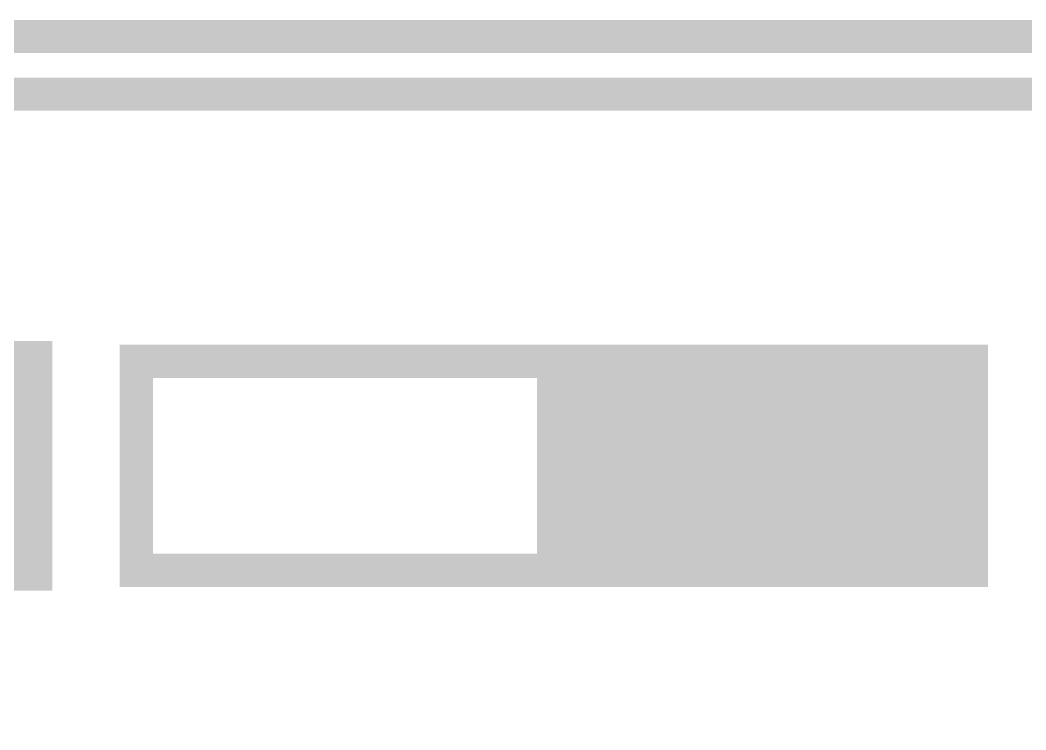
# Model space of a CAD drawing. Extents: x -0.1 to 52.1, y -0.1 to 28.5.
# Drawn here: x 10.75 to 16.87, y 18.78 to 23.1 of the extents above; entities that cross this region are included whole.
import ezdxf

# ---------------------------------------------------------------- set-up
doc = ezdxf.new("R2010")
doc.units = 0
doc.layers.get('0').update_dxf_attribs({"linetype": 'CONTINUOUS'})
doc.layers.add('07_ASSY1_GBR', color=7, linetype='CONTINUOUS')

# ---------------------------------------------------------------- blocks, each defined once
blk = doc.blocks.new('RECTANGLE_131')
blk.add_solid([(1.08, 0.76), (1.08, -0.76), (-1.08, 0.76), (-1.08, -0.76)])

msp = doc.modelspace()

# ---------------------------------------------------------------- linework, layer by layer
at = {"layer": '07_ASSY1_GBR'}
for points, const_width in [([(0, 23), (0, 0), (52, 0), (52, 23), (0, 23)], 0.2), ([(9.35, 21.5), (9.35, 22.65), (18.65, 22.65), (18.65, 21.5)], 0.2), ([(11.46, 19.755), (11.46, 21.025), (16.54, 21.025), (16.54, 19.755), (11.46, 19.755)], 0.2032), ([(14, 19.755), (14, 21.025)], 0.2032)]:
    msp.add_lwpolyline(points, dxfattribs=dict(at, const_width=const_width))
for points in [[(14, 19.755074), (14.000018, 21.024926), (16.53998, 19.755074), (16.54, 21.024926)], [(14.000018, 21.024926), (14.00002, 21.024946), (16.54, 21.024926), (16.53998, 21.024946)], [(14.00002, 21.024946), (14.000054, 21.02498), (16.53998, 21.024946), (16.539946, 21.02498)], [(14.000054, 21.02498), (14.000074, 21.025), (16.539946, 21.02498), (14.000074, 21.025)], [(14.00002, 19.755054), (14, 19.755074), (16.53998, 19.755054), (16.53998, 19.755074)], [(14.000054, 19.75502), (14.00002, 19.755054), (16.539946, 19.75502), (16.53998, 19.755054)], [(16.539926, 19.755), (14.000054, 19.75502), (16.539926, 19.755), (16.539946, 19.75502)]]:
    msp.add_solid(points, dxfattribs=at)

# ---------------------------------------------------------------- block references
msp.add_blockref('RECTANGLE_131', (9.87, 20.39), dxfattribs=at)

doc.saveas('drawing.dxf')
